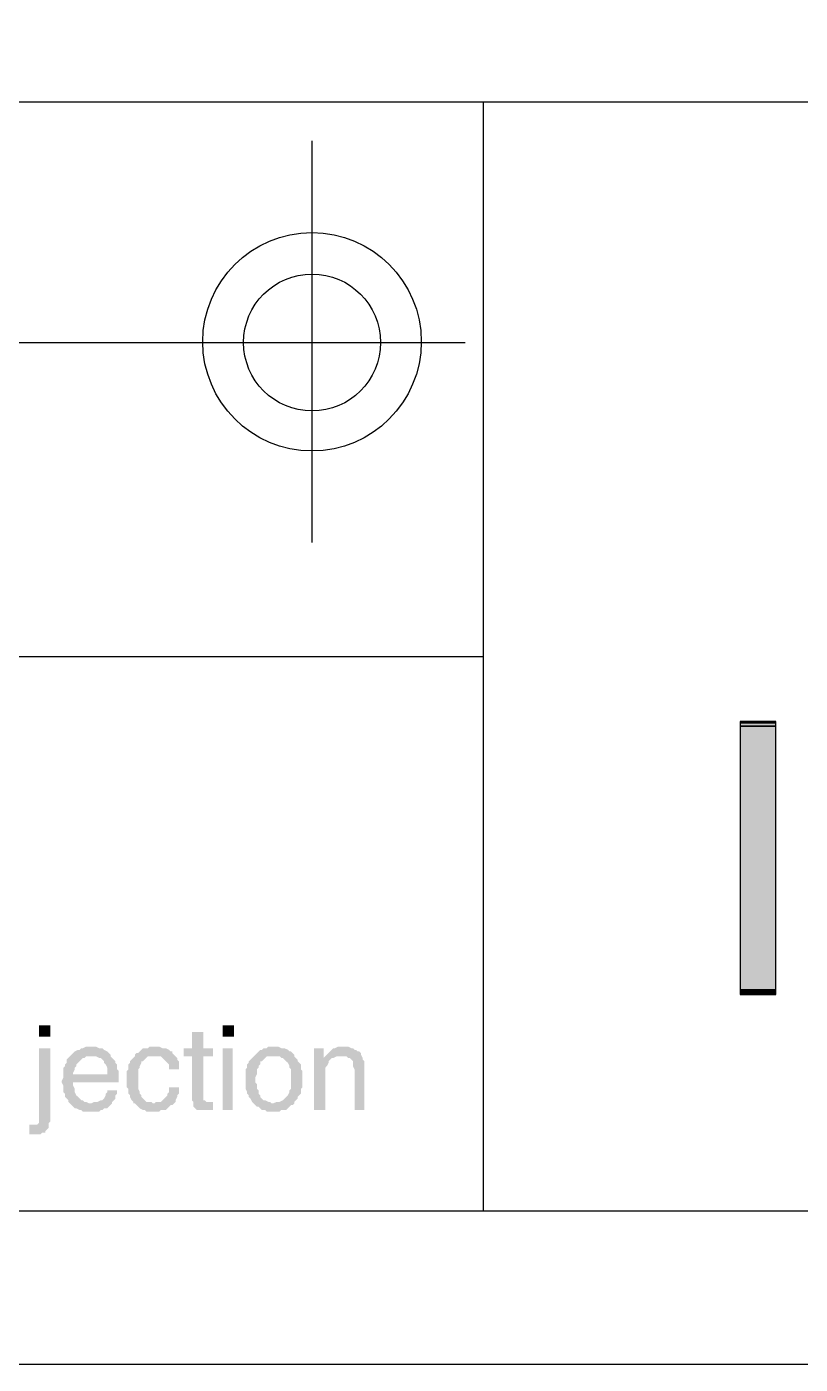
# Model space of a CAD drawing. Header units: millimetres. Extents: x 7018 to 13530, y 4187 to 5692.
# Drawn here: x 8767.37 to 8788.83, y 4951.87 to 4989 of the extents above; entities that cross this region are included whole.
import ezdxf

# ---------------------------------------------------------------- set-up
doc = ezdxf.new("R2010")
doc.units = ezdxf.units.MM

# ---------------------------------------------------------------- blocks, each defined once
blk = doc.blocks.new('fr')
at = {"transparency": 33554559}
blk.add_hatch(color=256, dxfattribs=at).paths.add_polyline_path([(1488.156, -437.24), (1488.156, -444.822), (1489.149, -444.822), (1489.149, -437.24)])
for points in [[(1488.201, -437.24), (1488.156, -437.24)], [(1489.149, -437.24), (1488.156, -437.24)], [(1489.149, -437.24), (1488.156, -437.24)], [(1489.149, -437.24), (1488.156, -437.24)], [(1489.149, -437.24), (1488.156, -437.24)], [(1489.149, -437.24), (1488.156, -437.24)], [(1489.149, -437.24), (1488.156, -437.24)], [(1489.149, -437.24), (1488.156, -437.24)], [(1489.149, -437.24), (1488.156, -437.24)], [(1489.149, -437.24), (1488.156, -437.24)], [(1489.149, -437.24), (1488.156, -437.24)], [(1489.149, -437.24), (1488.156, -437.24)], [(1489.149, -437.24), (1488.156, -437.24)], [(1489.149, -437.24), (1488.156, -437.24)], [(1489.149, -437.24), (1488.156, -437.24)], [(1489.149, -444.822), (1489.149, -437.24), (1488.156, -437.24), (1488.156, -444.822)], [(1489.149, -437.285), (1488.156, -437.285)], [(1489.149, -437.285), (1488.156, -437.285)], [(1488.246, -437.24), (1488.201, -437.24)], [(1488.291, -437.24), (1488.246, -437.24)], [(1488.337, -437.24), (1488.291, -437.24)], [(1488.427, -437.24), (1488.337, -437.24)], [(1488.562, -437.24), (1488.427, -437.24)], [(1488.788, -437.24), (1488.562, -437.24)], [(1488.878, -437.24), (1488.788, -437.24)], [(1488.968, -437.24), (1488.878, -437.24)], [(1489.014, -437.24), (1488.968, -437.24)], [(1489.059, -437.24), (1489.014, -437.24)], [(1489.104, -437.24), (1489.059, -437.24)], [(1489.149, -437.24), (1489.104, -437.24)], [(1489.149, -437.375), (1488.156, -437.375)], [(1489.149, -437.375), (1488.156, -437.375)], [(1489.149, -444.687), (1488.156, -444.687)], [(1489.149, -444.687), (1488.156, -444.687)], [(1489.149, -444.732), (1488.156, -444.732)], [(1489.149, -444.732), (1488.156, -444.732)], [(1489.149, -444.777), (1488.156, -444.777)], [(1489.149, -444.777), (1488.156, -444.777)], [(1489.149, -444.777), (1488.156, -444.777)], [(1489.149, -444.777), (1488.156, -444.777)], [(1489.149, -444.777), (1488.156, -444.777)], [(1489.149, -444.777), (1488.156, -444.777)], [(1489.149, -444.822), (1488.156, -444.822)], [(1489.149, -444.822), (1488.156, -444.822)], [(1489.149, -444.822), (1488.156, -444.822)], [(1489.149, -444.822), (1488.156, -444.822)], [(1488.201, -444.822), (1488.156, -444.822)], [(1488.246, -444.822), (1488.201, -444.822)], [(1488.291, -444.822), (1488.246, -444.822)], [(1488.337, -444.822), (1488.291, -444.822)], [(1488.472, -444.822), (1488.337, -444.822)], [(1488.698, -444.822), (1488.472, -444.822)], [(1488.788, -444.822), (1488.698, -444.822)], [(1488.923, -444.822), (1488.788, -444.822)], [(1489.014, -444.822), (1488.923, -444.822)], [(1489.059, -444.822), (1489.014, -444.822)], [(1489.104, -444.822), (1489.059, -444.822)], [(1489.149, -444.822), (1489.104, -444.822)]]:
    blk.add_lwpolyline(points, close=True)
blk.add_lwpolyline([(1489.149, -444.822), (1489.149, -444.777)])

msp = doc.modelspace()

# ---------------------------------------------------------------- hatches: boundary and pattern name
at = {"transparency": 33554559}
for points in [[(8768.028, 4960.961), (8768.028, 4961.277), (8767.712, 4961.277), (8767.712, 4960.961)], [(8772.271, 4961.096), (8771.955, 4961.096), (8771.955, 4960.645), (8771.729, 4960.645), (8771.729, 4960.419), (8771.955, 4960.419), (8771.955, 4959.201), (8772, 4959.156), (8772, 4959.02), (8772.045, 4958.975), (8772.045, 4958.975), (8772.09, 4958.93), (8772.542, 4958.93), (8772.542, 4959.156), (8772.361, 4959.156), (8772.316, 4959.201), (8772.271, 4959.201), (8772.271, 4960.419), (8772.542, 4960.419), (8772.542, 4960.645), (8772.271, 4960.645)], [(8773.128, 4960.961), (8773.128, 4961.277), (8772.812, 4961.277), (8772.812, 4960.961)], [(8768.028, 4960.645), (8767.712, 4960.645), (8767.712, 4958.569), (8767.667, 4958.524), (8767.442, 4958.524), (8767.442, 4958.253), (8767.758, 4958.253), (8767.803, 4958.298), (8767.893, 4958.298), (8767.893, 4958.343), (8767.938, 4958.388), (8767.983, 4958.434), (8767.983, 4958.569), (8768.028, 4958.614), (8768.028, 4958.704)], [(8769.157, 4960.69), (8769.021, 4960.69), (8768.931, 4960.645), (8768.886, 4960.645), (8768.841, 4960.6), (8768.796, 4960.6), (8768.705, 4960.555), (8768.66, 4960.51), (8768.615, 4960.465), (8768.57, 4960.419), (8769.292, 4960.419), (8769.382, 4960.374), (8769.427, 4960.374), (8769.473, 4960.329), (8769.518, 4960.284), (8769.518, 4960.239), (8769.563, 4960.194), (8769.608, 4960.103), (8769.608, 4959.923), (8768.66, 4959.923), (8768.389, 4959.878), (8768.389, 4959.833), (8768.344, 4959.742), (8768.344, 4959.697), (8768.389, 4959.607), (8768.389, 4959.427), (8768.435, 4959.381), (8768.435, 4959.291), (8768.48, 4959.246), (8768.525, 4959.201), (8768.525, 4959.156), (8768.57, 4959.111), (8768.57, 4959.111), (8768.615, 4959.065), (8768.66, 4959.02), (8768.705, 4958.975), (8768.75, 4958.975), (8768.841, 4958.93), (8768.886, 4958.93), (8768.931, 4958.885), (8769.382, 4958.885), (8769.427, 4958.93), (8769.473, 4958.93), (8769.518, 4958.975), (8769.608, 4958.975), (8769.653, 4959.02), (8769.698, 4959.065), (8769.743, 4959.111), (8769.111, 4959.111), (8769.021, 4959.156), (8768.976, 4959.156), (8768.931, 4959.201), (8768.886, 4959.201), (8768.841, 4959.246), (8768.796, 4959.291), (8768.796, 4959.291), (8768.75, 4959.336), (8768.705, 4959.427), (8768.705, 4959.517), (8768.66, 4959.607), (8768.66, 4959.697), (8769.924, 4959.697), (8769.924, 4960.013), (8769.879, 4960.058), (8769.879, 4960.194), (8769.834, 4960.239), (8769.834, 4960.284), (8769.788, 4960.329), (8769.743, 4960.374), (8769.698, 4960.419), (8769.698, 4960.465), (8769.653, 4960.51), (8769.608, 4960.555), (8769.518, 4960.6), (8769.473, 4960.645), (8769.382, 4960.645), (8769.292, 4960.69), (8769.247, 4960.69)], [(8770.917, 4960.69), (8770.781, 4960.69), (8770.736, 4960.645), (8770.601, 4960.645), (8770.556, 4960.6), (8770.511, 4960.555), (8770.465, 4960.51), (8770.42, 4960.51), (8770.375, 4960.465), (8770.375, 4960.419), (8771.097, 4960.419), (8771.142, 4960.374), (8771.188, 4960.329), (8771.233, 4960.284), (8771.278, 4960.239), (8771.323, 4960.194), (8771.323, 4960.058), (8771.594, 4960.058), (8771.594, 4960.284), (8771.549, 4960.329), (8771.549, 4960.374), (8771.503, 4960.419), (8771.458, 4960.465), (8771.413, 4960.51), (8771.413, 4960.555), (8771.368, 4960.555), (8771.323, 4960.6), (8771.233, 4960.645), (8771.142, 4960.645), (8771.052, 4960.69), (8771.007, 4960.69)], [(8773.083, 4958.93), (8773.083, 4960.645), (8772.812, 4960.645), (8772.812, 4958.93)], [(8774.211, 4960.69), (8774.076, 4960.69), (8774.031, 4960.645), (8773.941, 4960.645), (8773.896, 4960.6), (8773.85, 4960.6), (8773.805, 4960.555), (8773.76, 4960.51), (8773.715, 4960.465), (8773.67, 4960.419), (8773.67, 4960.419), (8773.625, 4960.374), (8773.58, 4960.329), (8773.534, 4960.284), (8773.534, 4960.239), (8773.489, 4960.194), (8773.489, 4960.103), (8773.444, 4960.058), (8773.444, 4959.788), (8773.444, 4959.517), (8773.489, 4959.427), (8773.489, 4959.381), (8773.534, 4959.336), (8773.534, 4959.291), (8773.58, 4959.246), (8773.625, 4959.156), (8773.67, 4959.111), (8774.211, 4959.111), (8774.166, 4959.111), (8774.121, 4959.156), (8774.076, 4959.156), (8773.986, 4959.201), (8773.941, 4959.201), (8773.896, 4959.246), (8773.85, 4959.291), (8773.85, 4959.336), (8773.805, 4959.381), (8773.805, 4959.472), (8773.76, 4959.517), (8773.76, 4959.652), (8773.715, 4959.697), (8773.715, 4959.833), (8773.76, 4959.923), (8773.76, 4960.058), (8773.805, 4960.103), (8773.805, 4960.149), (8773.85, 4960.194), (8773.85, 4960.284), (8773.896, 4960.284), (8773.941, 4960.329), (8773.986, 4960.374), (8774.031, 4960.419), (8774.211, 4960.419), (8774.798, 4960.465), (8774.753, 4960.51), (8774.708, 4960.555), (8774.663, 4960.555), (8774.618, 4960.6), (8774.527, 4960.645), (8774.437, 4960.645), (8774.347, 4960.69), (8774.302, 4960.69)], [(8775.611, 4960.645), (8775.34, 4960.645), (8775.34, 4958.93), (8775.656, 4958.93), (8775.656, 4959.833), (8775.656, 4960.103), (8775.701, 4960.149), (8775.746, 4960.239), (8775.746, 4960.284), (8775.746, 4960.284), (8775.791, 4960.329), (8775.836, 4960.374), (8775.611, 4960.374)], [(8776.152, 4960.69), (8776.017, 4960.69), (8775.926, 4960.645), (8775.881, 4960.645), (8775.836, 4960.6), (8775.791, 4960.555), (8775.746, 4960.51), (8775.701, 4960.465), (8775.611, 4960.374), (8775.881, 4960.374), (8775.972, 4960.419), (8776.107, 4960.419), (8776.649, 4960.465), (8776.649, 4960.51), (8776.603, 4960.555), (8776.558, 4960.555), (8776.513, 4960.6), (8776.468, 4960.6), (8776.423, 4960.645), (8776.378, 4960.645), (8776.288, 4960.69), (8776.242, 4960.69)], [(8768.57, 4960.419), (8768.57, 4960.419), (8768.525, 4960.374), (8768.48, 4960.329), (8768.48, 4960.239), (8768.435, 4960.194), (8768.435, 4960.149), (8768.389, 4960.103), (8768.389, 4959.878), (8768.66, 4959.923), (8768.66, 4959.968), (8768.705, 4960.058), (8768.705, 4960.103), (8768.75, 4960.149), (8768.75, 4960.194), (8768.796, 4960.239), (8768.841, 4960.284), (8768.886, 4960.329), (8768.931, 4960.374), (8768.976, 4960.374), (8769.021, 4960.419), (8769.157, 4960.419)], [(8770.375, 4960.419), (8770.33, 4960.374), (8770.285, 4960.329), (8770.24, 4960.284), (8770.24, 4960.239), (8770.195, 4960.194), (8770.195, 4960.058), (8770.15, 4960.013), (8770.15, 4959.562), (8770.195, 4959.517), (8770.195, 4959.381), (8770.24, 4959.336), (8770.24, 4959.291), (8770.285, 4959.201), (8770.33, 4959.156), (8770.33, 4959.111), (8770.917, 4959.111), (8770.872, 4959.111), (8770.827, 4959.156), (8770.691, 4959.156), (8770.646, 4959.201), (8770.601, 4959.246), (8770.556, 4959.291), (8770.556, 4959.336), (8770.511, 4959.381), (8770.511, 4959.427), (8770.465, 4959.517), (8770.465, 4960.058), (8770.511, 4960.103), (8770.511, 4960.149), (8770.556, 4960.239), (8770.556, 4960.284), (8770.601, 4960.284), (8770.646, 4960.329), (8770.691, 4960.374), (8770.736, 4960.419), (8770.917, 4960.419)], [(8774.798, 4960.465), (8774.211, 4960.419), (8774.392, 4960.419), (8774.437, 4960.374), (8774.482, 4960.374), (8774.527, 4960.329), (8774.572, 4960.284), (8774.618, 4960.239), (8774.663, 4960.149), (8774.663, 4960.103), (8774.708, 4960.058), (8774.708, 4959.517), (8774.663, 4959.472), (8774.663, 4959.427), (8774.618, 4959.336), (8774.572, 4959.291), (8774.572, 4959.291), (8774.527, 4959.246), (8774.482, 4959.201), (8774.392, 4959.156), (8774.302, 4959.156), (8774.211, 4959.111), (8773.67, 4959.111), (8773.715, 4959.065), (8773.76, 4959.02), (8773.805, 4959.02), (8773.85, 4958.975), (8773.896, 4958.93), (8773.986, 4958.93), (8774.031, 4958.885), (8774.392, 4958.885), (8774.437, 4958.93), (8774.572, 4958.93), (8774.618, 4958.975), (8774.663, 4959.02), (8774.708, 4959.065), (8774.753, 4959.065), (8774.798, 4959.111), (8774.798, 4959.156), (8774.843, 4959.201), (8774.888, 4959.246), (8774.888, 4959.291), (8774.934, 4959.336), (8774.979, 4959.381), (8774.979, 4959.517), (8775.024, 4959.562), (8775.024, 4959.788), (8775.024, 4960.013), (8774.979, 4960.058), (8774.979, 4960.194), (8774.934, 4960.239), (8774.888, 4960.284), (8774.888, 4960.329), (8774.843, 4960.374), (8774.798, 4960.419)], [(8776.649, 4960.465), (8776.107, 4960.419), (8776.242, 4960.419), (8776.288, 4960.374), (8776.333, 4960.374), (8776.378, 4960.329), (8776.378, 4960.329), (8776.423, 4960.284), (8776.423, 4960.149), (8776.468, 4960.058), (8776.468, 4958.93), (8776.739, 4958.93), (8776.739, 4960.284), (8776.694, 4960.329), (8776.694, 4960.374)], [(8771.594, 4959.562), (8771.323, 4959.562), (8771.323, 4959.427), (8771.278, 4959.381), (8771.278, 4959.336), (8771.233, 4959.291), (8771.188, 4959.246), (8771.142, 4959.201), (8771.097, 4959.156), (8770.962, 4959.156), (8770.917, 4959.111), (8770.33, 4959.111), (8770.375, 4959.111), (8770.42, 4959.065), (8770.465, 4959.02), (8770.511, 4958.975), (8770.601, 4958.93), (8770.646, 4958.93), (8770.691, 4958.885), (8771.052, 4958.885), (8771.097, 4958.93), (8771.233, 4958.93), (8771.278, 4958.975), (8771.323, 4959.02), (8771.368, 4959.065), (8771.413, 4959.065), (8771.458, 4959.111), (8771.503, 4959.156), (8771.503, 4959.201), (8771.549, 4959.291), (8771.549, 4959.336), (8771.594, 4959.381), (8771.594, 4959.472)], [(8769.879, 4959.472), (8769.608, 4959.472), (8769.608, 4959.427), (8769.563, 4959.381), (8769.563, 4959.336), (8769.518, 4959.246), (8769.473, 4959.201), (8769.427, 4959.201), (8769.337, 4959.156), (8769.247, 4959.156), (8769.157, 4959.111), (8769.743, 4959.111), (8769.743, 4959.156), (8769.788, 4959.201), (8769.834, 4959.246), (8769.834, 4959.336), (8769.879, 4959.381)]]:
    msp.add_hatch(color=256, dxfattribs=at).paths.add_polyline_path(points)

# ---------------------------------------------------------------- linework, layer by layer
msp.add_line((8418.145, 4956.132), (8827.401, 4956.132))
msp.add_lwpolyline([(8831.439, 4951.873), (8831.439, 5248.873), (8411.439, 5248.873), (8411.439, 4951.873)], close=True)
for points in [[(8430.963, 4986.912), (8827.401, 4986.912)], [(8780.033, 4986.912), (8780.033, 4956.132)], [(8775.295, 4974.681), (8775.295, 4985.829)], [(8760.672, 4980.232), (8779.537, 4980.232)], [(8430.963, 4971.522), (8780.033, 4971.522)]]:
    msp.add_lwpolyline(points)
for centre, radius in [((8775.288, 4980.254), 3.031), ((8775.29, 4980.233), 1.9)]:
    msp.add_circle(centre, radius)

# ---------------------------------------------------------------- block references
at = {"color": 0}
msp.add_blockref('fr', (7299.008, 5406.957), dxfattribs=at)

doc.saveas('drawing.dxf')
